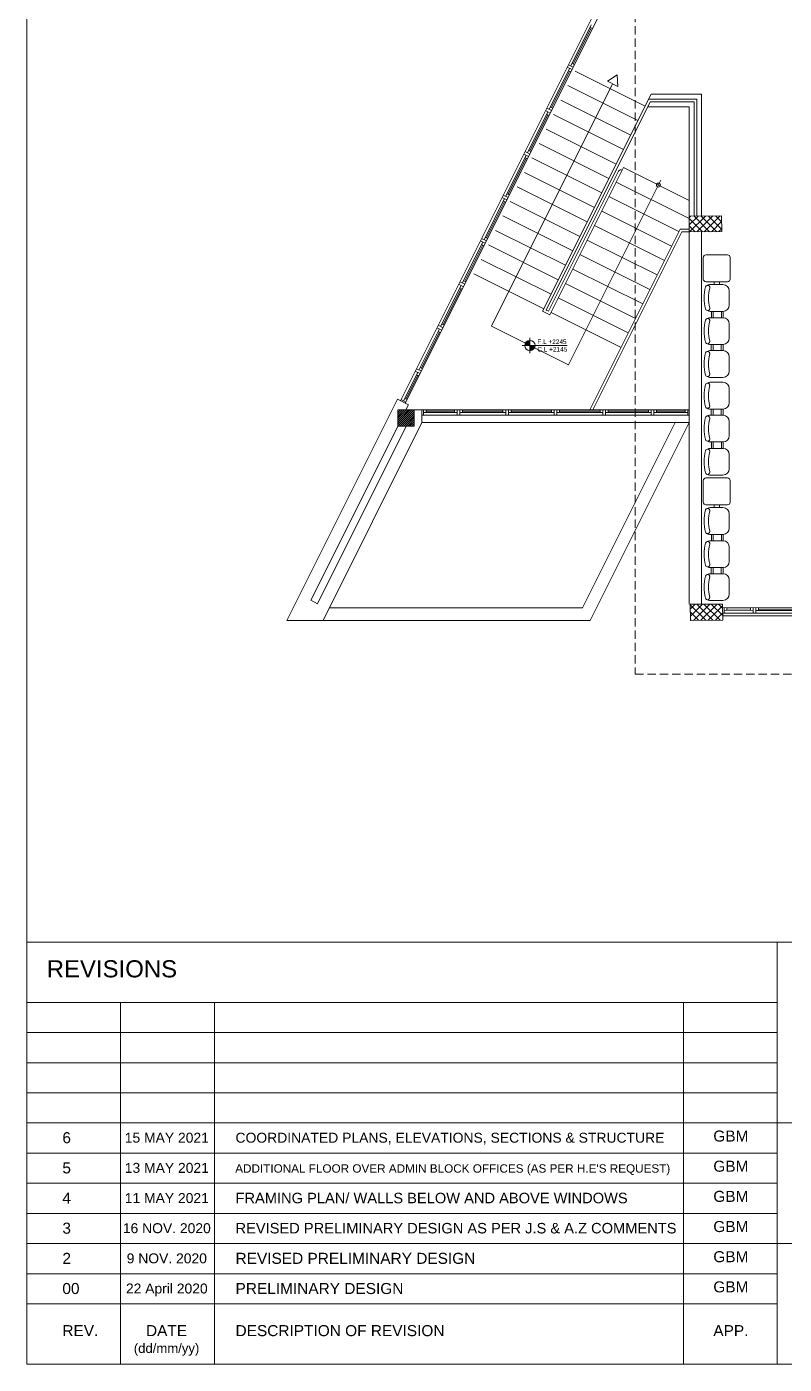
# Model space of a CAD drawing. Header units: millimetres. Extents: x -160614 to 59925, y -157025 to 0.
# Drawn here: x -86027 to -71978, y -129881 to -105091 of the extents above; entities that cross this region are included whole.
import ezdxf

# ---------------------------------------------------------------- set-up
doc = ezdxf.new("R2010")
doc.units = ezdxf.units.MM
doc.header["$LTSCALE"] = 8
doc.linetypes.add('HIDDEN', pattern=[9.525, 6.35, -3.175])
doc.layers.get('0').update_dxf_attribs({"color": 9, "lineweight": 5})
for name, color, linetype, lineweight in [('72_EGR_EQP_TAG', 9, 'Continuous', 5), ('Aluminum', 9, 'Continuous', 5), ('C-HYDR-CTCH', 9, 'Continuous', 5), ('Dims', 9, 'Continuous', 5), ('Frame', 9, 'Continuous', 9), ('Hatch', 9, 'Continuous', 5), ('LOADING', 9, 'Continuous', 5), ('Proj', 9, 'Continuous', 5), ('Structure', 9, 'Continuous', 5), ('Walls', 9, 'Continuous', 5)]:
    doc.layers.add(name, color=color, linetype=linetype, lineweight=lineweight)
doc.layers.get('0').off()
doc.layers.get('0').freeze()
doc.styles.get("Standard").update_dxf_attribs({"font": 'ARIALUNI.TTF'})
doc.styles.add('TTLB-A0-JeddahDP$0$Standard', font='txt_____.ttf')

# ---------------------------------------------------------------- blocks, each defined once
blk = doc.blocks.new('A$C47696aed')
at = {"layer": 'Hatch'}
h = blk.add_hatch(dxfattribs=at)
h.set_pattern_fill('ANSI37', color=256, scale=30)
h.paths.add_polyline_path([(50953, 21918), (50349, 21910), (50353, 21621), (50957, 21629)])
h.paths.add_polyline_path([(43792, 21910), (43208, 21905), (43188, 21613), (43772, 21619)])
h.paths.add_polyline_path([(29415, 21903), (28816, 21899), (28810, 21606), (29409, 21610)])
h.paths.add_polyline_path([(36600, 21905), (35999, 21897), (35991, 21612), (36592, 21619)])
h.paths.add_polyline_path([(22196, 21912), (21589, 21890), (21604, 21598), (22210, 21619)])
h.paths.add_polyline_path([(15459, 21902), (14237, 21926), (14231, 21629), (15453, 21606)])
h.paths.add_polyline_path([(15473, 14702), (14258, 14686), (14245, 14393), (15460, 14409)])
h.paths.add_polyline_path([(15447, 7508), (14244, 7492), (14238, 7199), (15441, 7215)])
h.paths.add_polyline_path([(15466, 310), (14269, 298), (14272, 4), (15468, 15)])
h.paths.add_polyline_path([(7831, 312), (7227, 308), (7238, 23), (7841, 26)])
h.paths.add_polyline_path([(7815, 7510), (7218, 7511), (7218, 7210), (7815, 7209)])
h.paths.add_polyline_path([(7825, 14699), (7206, 14701), (7195, 14398), (7814, 14396)])
h.paths.add_polyline_path([(7802, 21879), (7201, 21893), (7197, 21604), (7798, 21589)])
h.paths.add_polyline_path([(603, 21877), (0, 21900), (2, 21611), (605, 21589)])
h.paths.add_polyline_path([(610, 7499), (8, 7492), (12, 7200), (614, 7207)])
h.paths.add_polyline_path([(628, 304), (29, 303), (34, 2), (633, 3)])
h.paths.add_polyline_path([(22215, 317), (21609, 304), (21615, 3), (22220, 16)])
h.paths.add_polyline_path([(22208, 7510), (21614, 7492), (21616, 7196), (22210, 7213)])
h.paths.add_polyline_path([(22199, 14718), (21600, 14710), (21604, 14410), (22203, 14418)])
h.paths.add_polyline_path([(29400, 14702), (28798, 14707), (28802, 14415), (29404, 14410)])
h.paths.add_polyline_path([(29403, 7520), (28800, 7502), (28813, 7202), (29413, 7223)])
h.paths.add_polyline_path([(29420, 304), (28816, 310), (28813, 25), (29417, 18)])
h.paths.add_polyline_path([(36618, 314), (36021, 300), (36030, 0), (36627, 15)])
h.paths.add_polyline_path([(36611, 7503), (36009, 7505), (36011, 7207), (36612, 7205)])
h.paths.add_polyline_path([(36574, 14706), (35993, 14711), (36013, 14421), (36594, 14417)])
h.paths.add_polyline_path([(43778, 14706), (43180, 14719), (43182, 14428), (43780, 14414)])
h.paths.add_polyline_path([(43779, 7507), (43210, 7500), (43212, 7205), (43780, 7213)])
h.paths.add_polyline_path([(43816, 310), (43210, 307), (43212, 3), (43817, 5)])
h.paths.add_polyline_path([(50990, 309), (50402, 326), (50389, 18), (50977, 2)])
h.paths.add_polyline_path([(50974, 7509), (50371, 7510), (50369, 7213), (50972, 7212)])
at = {"layer": 'C-HYDR-CTCH', "color": 4, "flags": 128}
for points in [[(8, 7492), (610, 7499), (614, 7207), (12, 7200), (8, 7497)], [(29, 303), (34, 2), (633, 3), (628, 304), (29, 303)]]:
    blk.add_lwpolyline(points, dxfattribs=at)
blk = doc.blocks.new('GF21009T-P')
for p, q in [((0.4, 0.5), (0, 0.5)), ((-0.05, 0.45), (-0.05, 0.05)), ((0.45, 0.45), (0.45, 0.05)), ((0.45, 0.3), (0.5, 0.3)), ((0.4, 0), (0, 0)), ((0.45, 0.2), (0.5, 0.2))]:
    blk.add_line(p, q)
for centre, start, end in [((0, 0.45), 90, 180), ((0.4, 0.45), 0, 90), ((0, 0.05), 180, 270), ((0.4, 0.05), 270, 0)]:
    blk.add_arc(centre, 0.0499, start, end)
blk = doc.blocks.new('3 s')
at = {"layer": 'LOADING', "ltscale": 20}
for p, q in [((-699751, -400643), (-699535, -400643)), ((-699751, -400643), (-699513, -400643)), ((-699396, -401023), (-699396, -400760)), ((-699751, -401140), (-699513, -401140)), ((-699751, -401258), (-699513, -401258)), ((-699728, -401140), (-699728, -401258)), ((-699692, -401140), (-699692, -401258)), ((-699542, -401140), (-699542, -401258)), ((-699508, -401140), (-699508, -401258)), ((-699396, -401375), (-699396, -401637)), ((-699751, -401754), (-699513, -401754)), ((-699751, -401754), (-699535, -401754)), ((-699730, -401754), (-699730, -401867)), ((-699693, -401754), (-699693, -401867)), ((-699544, -401754), (-699544, -401867)), ((-699509, -401754), (-699509, -401867)), ((-699753, -401867), (-699536, -401867)), ((-699753, -401867), (-699514, -401867)), ((-699397, -402247), (-699397, -401984)), ((-699753, -402364), (-699514, -402364))]:
    blk.add_line(p, q, dxfattribs=at)
for centre, radius, start, end in [((-699175, -400872), 687, 164.361, 181.6247), ((-699798, -400697), 40.5, 344.361, 164.361), ((-699746, -400760), 117, 90, 118.9699), ((-699175, -400872), 606, 164.361, 181.8419), ((-699513, -400760), 117, 0, 90), ((-699175, -400911), 687, 178.3753, 195.639), ((-699798, -401085), 40.5, 195.639, 15.639), ((-699175, -400911), 606, 178.1581, 195.639), ((-699513, -401023), 117, 270, 0), ((-699175, -401486), 687, 164.361, 181.6247), ((-699798, -401312), 40.5, 344.361, 164.361), ((-699746, -401023), 117, 241.0301, 270), ((-699746, -401375), 117, 90, 118.9699), ((-699175, -401486), 606, 164.361, 181.8419), ((-699513, -401375), 117, 0, 90), ((-699175, -401525), 687, 178.3753, 195.639), ((-699175, -401525), 606, 178.1581, 195.639), ((-699798, -401700), 40.5, 195.639, 15.639), ((-699746, -401637), 117, 241.0301, 270), ((-699513, -401637), 117, 270, 0), ((-699176, -402096), 687, 164.361, 181.6247), ((-699799, -401922), 40.5, 344.361, 164.361), ((-699747, -401984), 117, 90, 118.9699), ((-699176, -402096), 606, 164.361, 181.8419), ((-699514, -401984), 117, 0, 90), ((-699176, -402135), 687, 178.3753, 195.639), ((-699799, -402309), 40.5, 195.639, 15.639), ((-699176, -402135), 606, 178.1581, 195.639), ((-699514, -402247), 117, 270, 0), ((-699747, -402247), 117, 241.0301, 270)]:
    blk.add_arc(centre, radius, start, end, dxfattribs=at)
blk = doc.blocks.new('1stF')
at = {"layer": 'Hatch'}
h = blk.add_hatch(dxfattribs=at)
h.set_pattern_fill('ANSI31', color=9, scale=8)
h.set_pattern_definition([(45, (1226484.69, 278335.01), (-17.96051224, 17.96051224), [])])
h.paths.add_polyline_path([(-79143, -112491), (-78843, -112491), (-78843, -112191), (-79143, -112191)])
at = {"layer": 'Aluminum', "color": 9}
for p, q in [((-79096, -112025, 0), (-75259, -104350, 0)), ((-75169, -104395, 0), (-79007, -112069, 0)), ((-75557, -105057, 0), (-75937, -105818, 0)), ((-75579, -105102, 0), (-75534, -105125, 0)), ((-75557, -105113, 0), (-75892, -105784, 0)), ((-76004, -105840, 0), (-75914, -105885, 0)), ((-75981, -105795, 0), (-75892, -105840, 0)), ((-75914, -105773, 0), (-75870, -105795, 0)), ((-75959, -105862, 0), (-76339, -106623, 0)), ((-75959, -105918, 0), (-76294, -106589, 0)), ((-75981, -105907, 0), (-75937, -105929, 0)), ((-76317, -106578, 0), (-76272, -106600, 0)), ((-76362, -106667, 0), (-76742, -107428, 0)), ((-76362, -106723, 0), (-76697, -107394, 0)), ((-76406, -106645, 0), (-76317, -106690, 0)), ((-76384, -106600, 0), (-76294, -106645, 0)), ((-76384, -106712, 0), (-76339, -106734, 0)), ((-76764, -107472, 0), (-77144, -108233, 0)), ((-76764, -107528, 0), (-77099, -108199, 0)), ((-76809, -107450, 0), (-76719, -107495, 0)), ((-76786, -107405, 0), (-76697, -107450, 0)), ((-76786, -107517, 0), (-76742, -107539, 0)), ((-76719, -107383, 0), (-76675, -107405, 0)), ((-77167, -108277, 0), (-77547, -109038, 0)), ((-77211, -108255, 0), (-77122, -108300, 0)), ((-77189, -108210, 0), (-77099, -108255, 0)), ((-77189, -108322, 0), (-77144, -108344, 0)), ((-77122, -108188, 0), (-77077, -108210, 0)), ((-77167, -108333, 0), (-77502, -109004, 0)), ((-77614, -109060, 0), (-77524, -109105, 0)), ((-77591, -109015, 0), (-77502, -109060, 0)), ((-77524, -108993, 0), (-77480, -109015, 0)), ((-77949, -109843, 0), (-77569, -109082, 0)), ((-77904, -109809, 0), (-77569, -109138, 0)), ((-77591, -109127, 0), (-77547, -109149, 0)), ((-77994, -109820, 0), (-77904, -109865, 0)), ((-77927, -109798, 0), (-77882, -109820, 0)), ((-78352, -110648, 0), (-77972, -109887, 0)), ((-78307, -110614, 0), (-77972, -109943, 0)), ((-78016, -109865, 0), (-77927, -109910, 0)), ((-77994, -109932, 0), (-77949, -109954, 0)), ((-78754, -111453, 0), (-78374, -110692, 0)), ((-78709, -111419, 0), (-78374, -110748, 0)), ((-78419, -110670, 0), (-78329, -110715, 0)), ((-78396, -110625, 0), (-78307, -110670, 0)), ((-78396, -110737, 0), (-78352, -110759, 0)), ((-78329, -110603, 0), (-78285, -110625, 0)), ((-79040, -112025, 0), (-78777, -111497, 0)), ((-78995, -111991, 0), (-78777, -111553, 0)), ((-78821, -111475, 0), (-78732, -111520, 0)), ((-78799, -111430, 0), (-78709, -111475, 0)), ((-78799, -111542, 0), (-78754, -111564, 0)), ((-78732, -111408, 0), (-78687, -111430, 0)), ((-79085, -112002, 0), (-78995, -112047, 0)), ((-79018, -111980, 0), (-78973, -112002, 0)), ((-73742, -112193, 0), (-78697, -112193, 0)), ((-73742, -112293, 0), (-78697, -112293, 0)), ((-78672, -112293, 0), (-78672, -112193, 0)), ((-78045, -112243, 0), (-78672, -112243, 0)), ((-78622, -112243, 0), (-78622, -112193, 0)), ((-78095, -112218, 0), (-78622, -112218, 0)), ((-78095, -112243, 0), (-78095, -112193, 0)), ((-78045, -112293, 0), (-78045, -112193, 0)), ((-77995, -112293, 0), (-77995, -112193, 0)), ((-77145, -112243, 0), (-77995, -112243, 0)), ((-77945, -112243, 0), (-77945, -112193, 0)), ((-77195, -112218, 0), (-77945, -112218, 0)), ((-77195, -112243, 0), (-77195, -112193, 0)), ((-77145, -112293, 0), (-77145, -112193, 0)), ((-77095, -112293, 0), (-77095, -112193, 0)), ((-76245, -112243, 0), (-77095, -112243, 0)), ((-77045, -112243, 0), (-77045, -112193, 0)), ((-76295, -112218, 0), (-77045, -112218, 0)), ((-76295, -112243, 0), (-76295, -112193, 0)), ((-76245, -112293, 0), (-76245, -112193, 0)), ((-76195, -112293, 0), (-76195, -112193, 0)), ((-75345, -112243, 0), (-76195, -112243, 0)), ((-76145, -112243, 0), (-76145, -112193, 0)), ((-75395, -112218, 0), (-76145, -112218, 0)), ((-75395, -112243, 0), (-75395, -112193, 0)), ((-75345, -112293, 0), (-75345, -112193, 0)), ((-75295, -112293, 0), (-75295, -112193, 0)), ((-74445, -112243, 0), (-75295, -112243, 0)), ((-75245, -112243, 0), (-75245, -112193, 0)), ((-74495, -112218, 0), (-75245, -112218, 0)), ((-74495, -112243, 0), (-74495, -112193, 0)), ((-74445, -112293, 0), (-74445, -112193, 0)), ((-74395, -112293, 0), (-74395, -112193, 0)), ((-73767, -112243, 0), (-74395, -112243, 0)), ((-74345, -112243, 0), (-74345, -112193, 0)), ((-73817, -112218, 0), (-74345, -112218, 0)), ((-73817, -112243, 0), (-73817, -112193, 0)), ((-73767, -112293, 0), (-73767, -112193, 0)), ((-66542, -115863, 0), (-73120, -115857, 0)), ((-66542, -115963, 0), (-73120, -115957, 0)), ((-73095, -115957, 0), (-73095, -115857, 0)), ((-72557, -115913, 0), (-73095, -115907, 0)), ((-73045, -115907, 0), (-73045, -115857, 0)), ((-72607, -115888, 0), (-73045, -115882, 0)), ((-72607, -115913, 0), (-72607, -115863, 0)), ((-72557, -115963, 0), (-72557, -115863, 0)), ((-72507, -115963, 0), (-72507, -115863, 0)), ((-71657, -115913, 0), (-72507, -115913, 0)), ((-72457, -115913, 0), (-72457, -115863, 0)), ((-71707, -115888, 0), (-72457, -115888, 0))]:
    blk.add_line(p, q, dxfattribs=at)
at = {"layer": 'Dims', "color": 9}
for p, q in [((-76837, -111000, 0), (-76004, -111000, 0)), ((-76695, -110858, 0), (-76695, -111143, 0))]:
    blk.add_line(p, q, dxfattribs=at)
at = {"layer": 'Dims', "color": 9, "const_width": 95.3, "elevation": 0}
for points in [[(-76742, -111000, -0.414214), (-76695, -110953, -1)], [(-76695, -111048, 0.414214), (-76647, -111000, 1)]]:
    blk.add_lwpolyline(points, format="xyb", dxfattribs=at)
at = {"layer": 'Dims', "color": 9}
blk.add_circle((-76695, -111000, 0), 95.2, dxfattribs=at)
at = {"layer": 'Proj', "color": 9}
for p, q in [((-74559, -106562, 0), (-75856, -105913, 0)), ((-74693, -106830, 0), (-75990, -106182, 0)), ((-74827, -107098, 0), (-76124, -106450, 0)), ((-74509, -106573, 0), (-73742, -106573, 0)), ((-73742, -108593, 0), (-73742, -106573, 0)), ((-74962, -107367, 0), (-76258, -106718, 0)), ((-75096, -107635, 0), (-76393, -106987, 0)), ((-75230, -107903, 0), (-76527, -107255, 0)), ((-75364, -108172, 0), (-76661, -107523, 0)), ((-75498, -108440, 0), (-76795, -107792, 0)), ((-73742, -108312, 0), (-74962, -107702, 0)), ((-75632, -108708, 0), (-76929, -108060, 0)), ((-73742, -108647, 0), (-75096, -107971, 0)), ((-75767, -108977, 0), (-77063, -108328, 0)), ((-73933, -108887, 0), (-75230, -108239, 0)), ((-74067, -109156, 0), (-75364, -108507, 0)), ((-75901, -109245, 0), (-77198, -108597, 0)), ((-74201, -109424, 0), (-75498, -108776, 0)), ((-76035, -109513, 0), (-77332, -108865, 0)), ((-74335, -109692, 0), (-75632, -109044, 0)), ((-76169, -109782, 0), (-77466, -109133, 0)), ((-74470, -109961, 0), (-75767, -109312, 0)), ((-76303, -110050, 0), (-77600, -109402, 0)), ((-76437, -110318, 0), (-77734, -109670, 0)), ((-74604, -110229, 0), (-75901, -109581, 0)), ((-74738, -110497, 0), (-76035, -109849, 0)), ((-74872, -110766, 0), (-76169, -110117, 0)), ((-75006, -111034, 0), (-76303, -110385, 0)), ((-78697, -112423, 0), (-73742, -112423, 0)), ((-73120, -116007, 0), (-66542, -116013, 0))]:
    blk.add_line(p, q, dxfattribs=at)
at = {"layer": 'Proj', "color": 9, "linetype": 'HIDDEN', "ltscale": 3, "elevation": 0}
blk.add_lwpolyline([(-23322, -93193), (-74742, -93193), (-74742, -117093), (-23322, -117093)], dxfattribs=at)
at = {"layer": 'Proj', "color": 9, "elevation": 0}
blk.add_lwpolyline([(-75080, -105982), (-75258, -106100), (-75067, -106196)], close=True, dxfattribs=at)
for points in [[(-74268, -107937), (-75979, -111358), (-77410, -110643), (-75163, -106148)], [(-74962, -107702), (-76326, -110430), (-76460, -110363), (-74449, -106343), (-73512, -106343), (-73512, -108593)], [(-74494, -106433), (-73602, -106433), (-73602, -108593)], [(-73742, -108843), (-73911, -108843), (-75586, -112193)], [(-73742, -108893), (-73880, -108893), (-75530, -112193)], [(-73742, -112423), (-75577, -116093), (-80532, -116093)], [(-73999, -112423), (-75719, -115863), (-80417, -115863)]]:
    blk.add_lwpolyline(points, dxfattribs=at)
blk.add_lwpolyline([(-73652, -108593), (-73652, -106483), (-74464, -106483), (-76393, -110341), (-76348, -110363), (-75051, -107769, -0.414214), (-74984, -107747)], format="xyb", dxfattribs=at)
at = {"layer": 'Proj', "color": 9}
blk.add_circle((-74313, -108026, 0), 37.5, dxfattribs=at)
at = {"layer": 'Structure', "color": 9, "elevation": 0}
blk.add_lwpolyline([(-79143, -112491), (-78843, -112491), (-78843, -112191), (-79143, -112191)], close=True, dxfattribs=at)
at = {"layer": 'Walls', "color": 9}
for p, q in [((-73742, -115793, 0), (-73742, -108893, 0)), ((-73512, -115793, 0), (-73512, -108893, 0)), ((-79154, -111996, 0), (-78949, -112098, 0)), ((-78996, -112193, 0), (-78949, -112098, 0))]:
    blk.add_line(p, q, dxfattribs=at)
at = {"layer": 'Walls', "color": 9, "elevation": 0}
for points in [[(-79154, -111996), (-81203, -116093), (-80532, -116093), (-78697, -112423), (-78697, -112193), (-78842, -112193)], [(-78989, -112493), (-80635, -115784), (-80760, -115721), (-79142, -112486)]]:
    blk.add_lwpolyline(points, dxfattribs=at)
at = {"layer": 'LOADING', "color": 9, "extrusion": (-3.51192e-12, 1.27212e-09, 1), "xscale": -1000, "yscale": 1000, "zscale": 1000, "rotation": 90.00000458082476}
for p in [(-72981, -109368, 0), (-72981, -113503, 0)]:
    blk.add_blockref('GF21009T-P', p, dxfattribs=at)
at = {"layer": 'LOADING', "color": 9}
for p in [(626398, 290774, 0), (626398, 286639, 0)]:
    blk.add_blockref('3 s', p, dxfattribs=at)
at = {"layer": 'LOADING', "color": 9, "xscale": -1, "rotation": 180}
blk.add_blockref('3 s', (626398, -514045, 0), dxfattribs=at)
at = {"layer": 'Structure', "color": 9}
blk.add_blockref('A$C47696aed', (-73752, -116095, 0), dxfattribs=at)
at = {"layer": 'Dims', "color": 9}
for s, p in [('C.L +2145', (-76558, -111112, 0)), ('F.L +2245', (-76558, -110971, 0))]:
    blk.add_text(s, height=85.7, dxfattribs=at).set_placement(p)

msp = doc.modelspace()

# ---------------------------------------------------------------- linework, layer by layer
at = {"layer": 'Frame'}
for p, q in [((-86027.4, -80678.2), (-86027.4, -129881.1)), ((-16440.4, -122055.5), (-86027.4, -122055.5)), ((-72110, -122055.5), (-72110, -129881.1)), ((-72110, -123173.5), (-86027.4, -123173.5)), ((-84287.7, -129881.1), (-84287.7, -123173.5)), ((-82548.1, -129881.1), (-82548.1, -123173.5)), ((-73849.7, -129881.1), (-73849.7, -123173.5)), ((-72110, -123732.4), (-86027.4, -123732.4)), ((-72110, -124291.4), (-86027.4, -124291.4)), ((-72110, -124850.4), (-86027.4, -124850.4)), ((-16440.4, -125409.3), (-86027.4, -125409.3)), ((-72110, -125968.3), (-86027.4, -125968.3)), ((-72110, -126527.3), (-86027.4, -126527.3)), ((-72110, -127086.3), (-86027.4, -127086.3)), ((-72110, -127645.2), (-86027.4, -127645.2)), ((-58192.6, -127645.2), (-72110, -127645.2)), ((-72110, -128204.2), (-86027.4, -128204.2)), ((-72110, -128763.2), (-86027.4, -128763.2)), ((-86027.4, -129881.1, 0.4), (-16440.4, -129881.1, 0.4))]:
    msp.add_line(p, q, dxfattribs=at)

# ---------------------------------------------------------------- block references
at = {"layer": '72_EGR_EQP_TAG'}
msp.add_blockref('1stF', (0, 0), dxfattribs=at)

# ---------------------------------------------------------------- texts
at = {"layer": 'Frame', "attachment_point": 1, "style": 'TTLB-A0-JeddahDP$0$Standard'}
for s, insert, char_height, width in [('{\\fArial|b0|i0|c0|p34;REVISIONS}', (-85656.9, -122392.8), 317.963, 7631.121), ('{\\fArial|b0|i0|c0|p34;6}', (-85366.1, -125580), 204.624, 2694.806), ('\\pxqc;{\\fArial|b0|i0|c0|p34;15 MAY 2021}', (-84642.3, -125590.3), 184.162, 2425.326), ('{\\fArial|b0|i0|c0|p34;COORDINATED PLANS, ELEVATIONS, SECTIONS & STRUCTURE}', (-82156.1, -125590.1, 0), 184.673, 8720.487), ('{\\fArial|b0|i0|c0|p34;GBM}', (-73294.2, -125549.3), 204.624, 2694.806), ('{\\fArial|b0|i0|c0|p34;5}', (-85366.1, -126139, 0.4), 204.624, 2694.806), ('\\pxqc;{\\fArial|b0|i0|c0|p34;13 MAY 2021}', (-84642.3, -126149.3, 0.4), 184.162, 2425.326), ("{\\fArial|b0|i0|c0|p34;ADDITIONAL FLOOR OVER ADMIN BLOCK OFFICES (AS PER H.E'S REQUEST)}", (-82160.8, -126174.7, 0.4), 155.514, 8295.024), ('{\\fArial|b0|i0|c0|p34;GBM}', (-73294.2, -126108.3, 0.4), 204.624, 2694.806), ('{\\fArial|b0|i0|c0|p34;GBM}', (-73294.2, -126667.3), 204.624, 2694.806), ('{\\fArial|b0|i0|c0|p34;4}', (-85366.1, -126698), 204.624, 2694.806), ('\\pxqc;{\\fArial|b0|i0|c0|p34;11 MAY 2021}', (-84642.3, -126708.3), 184.162, 2425.326), ('{\\fArial|b0|i0|c0|p34;FRAMING PLAN/ WALLS BELOW AND ABOVE WINDOWS}', (-82155.3, -126702.9, 0), 194.393, 9179.46), ('{\\fArial|b0|i0|c0|p34;3}', (-85366.1, -127257), 204.624, 2694.806), ('\\pxqc;{\\fArial|b0|i0|c0|p34;16 NOV. 2020}', (-84642.3, -127267.2), 184.162, 2425.326), ('{\\fArial|b0|i0|c0|p34;REVISED PRELIMINARY DESIGN AS PER J.S & A.Z COMMENTS}', (-82155.3, -127261.8, 0), 194.393, 9179.46), ('{\\fArial|b0|i0|c0|p34;GBM}', (-73294.2, -127226.3), 204.624, 2694.806), ('{\\fArial|b0|i0|c0|p34;2}', (-85366.1, -127815.9), 204.624, 2694.806), ('\\pxqc;{\\fArial|b0|i0|c0|p34;9 NOV. 2020}', (-84642.3, -127826.2), 184.162, 2425.326), ('{\\fArial|b0|i0|c0|p34;REVISED PRELIMINARY DESIGN}', (-82154.9, -127815.9), 204.624, 8492.981), ('{\\fArial|b0|i0|c0|p34;GBM}', (-73294.2, -127785.2), 204.624, 2694.806), ('{\\fArial|b0|i0|c0|p34;00}', (-85366.1, -128374.9), 204.624, 2694.806), ('\\pxqc;{\\fArial|b0|i0|c0|p34;22 April 2020}', (-84642.3, -128385.2), 184.162, 2425.326), ('{\\fArial|b0|i0|c0|p34;PRELIMINARY DESIGN}', (-82154.9, -128374.9), 204.624, 8492.981), ('{\\fArial|b0|i0|c0|p34;GBM}', (-73294.2, -128344.2), 204.624, 2694.806), ('{\\fArial|b0|i0|c0|p34;REV.}', (-85366.1, -129155.7), 204.624, 2694.806), ('\\pxqc;{\\fArial|b0|i0|c0|p34;DATE\\P\\H0.85x;(dd/mm/yy)}', (-84781.8, -129155.7), 204.624, 2694.806), ('{\\fArial|b0|i0|c0|p34;DESCRIPTION OF REVISION}', (-82154.9, -129155.7), 204.624, 4163.211), ('{\\fArial|b0|i0|c0|p34;APP.}', (-73294.2, -129155.7), 204.624, 2694.806)]:
    msp.add_mtext(s, dxfattribs=dict(at, insert=insert, char_height=char_height, width=width))

doc.saveas('drawing.dxf')
